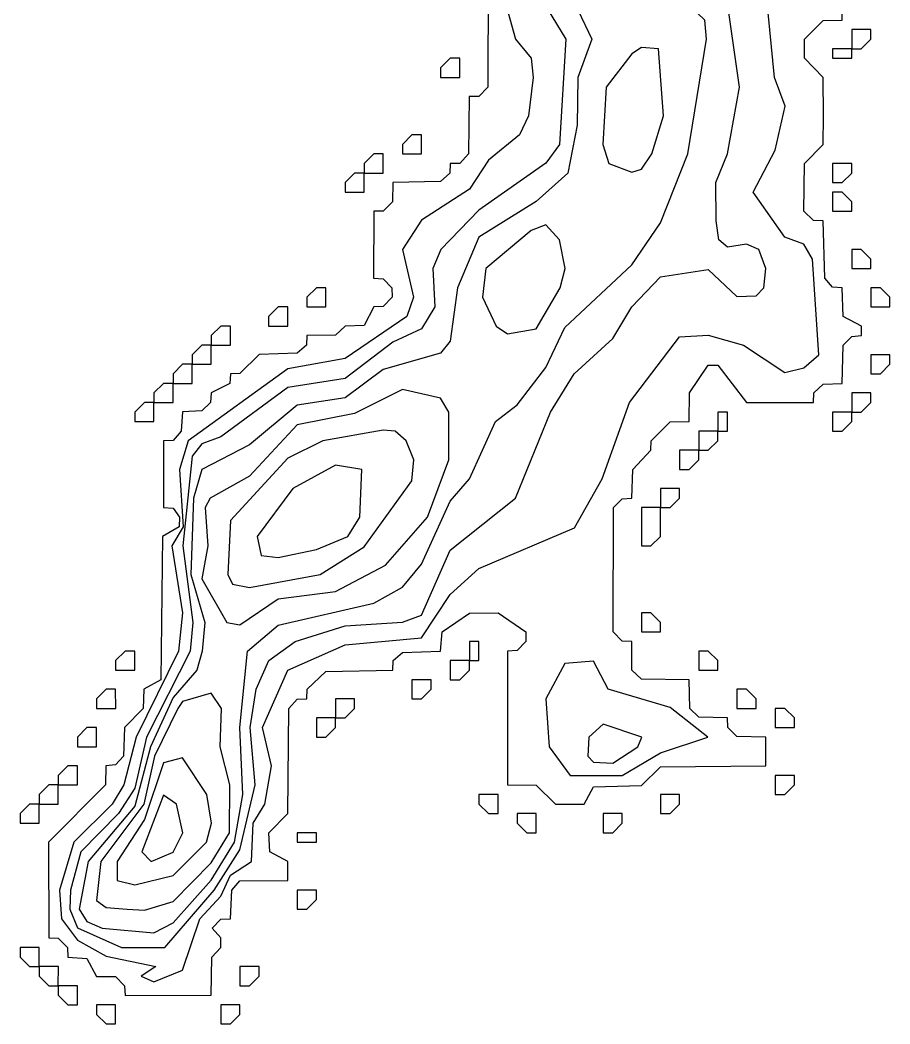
# Model space of a CAD drawing. Header units: metres. Extents: x 310028 to 360472, y 4137098 to 4159193.
# Drawn here: x 349928 to 351292, y 4140788 to 4142363 of the extents above; entities that cross this region are included whole.
import ezdxf

# ---------------------------------------------------------------- set-up
doc = ezdxf.new("R2010")
doc.units = ezdxf.units.M
for name, color, linetype in [('COAST', 5, 'Continuous'), ('CONTOUR', 254, 'Continuous'), ('CONTOUR_INDEX', 33, 'Continuous')]:
    doc.layers.add(name, color=color, linetype=linetype)

msp = doc.modelspace()

# ---------------------------------------------------------------- linework, layer by layer
at = {"layer": 'COAST'}
for points in [[(350662.4, 4142587.5), (350661.7, 4142257.5), (350647.5, 4142242.8), (350632.4, 4142242.5), (350631.3, 4142152.5), (350617.5, 4142137.5), (350602.5, 4142137.5), (350601.7, 4142122.5), (350587.5, 4142109.3), (350512.5, 4142107.5), (350512, 4142077.5), (350497.5, 4142062.7), (350482.5, 4142062.5), (350482.2, 4141957.5), (350497.5, 4141956.3), (350511.1, 4141942.5), (350511.3, 4141927.5), (350497.5, 4141913.3), (350482.5, 4141912.5), (350467.5, 4141883.1), (350437.5, 4141882.5), (350422.5, 4141868.1), (350377.5, 4141867.6), (350377, 4141852.5), (350362.5, 4141839.8), (350302.5, 4141837.6), (350272.5, 4141808.2), (350257.5, 4141807.6), (350256.8, 4141792.5), (350227.5, 4141777.6), (350226.3, 4141762.5), (350212.5, 4141749.3), (350182.5, 4141747.6), (350180.4, 4141717.5), (350167.5, 4141703.1), (350152.4, 4141702.5), (350152.5, 4141597.5), (350167.5, 4141596.8), (350177.8, 4141582.5), (350177, 4141567.5), (350150.9, 4141552.5), (350148.4, 4141327.5), (350121.7, 4141312.5), (350120.5, 4141282.5), (350091.3, 4141252.5), (350089.7, 4141207.5), (350077.5, 4141193.8), (350062.2, 4141192.5), (350061.7, 4141162.5), (349972.1, 4141072.5), (349972.4, 4140922.5), (349987.5, 4140922), (350001.8, 4140907.5), (350002.5, 4140892.5), (350032.5, 4140889.9), (350047.5, 4140862.1), (350077.5, 4140861.9), (350091.5, 4140847.5), (350092.5, 4140832.3), (350227.5, 4140832.4), (350228.4, 4140892.5), (350242.6, 4140907.5), (350242.6, 4140922.5), (350229, 4140937.5), (350242.5, 4140951.6), (350257.7, 4140952.5), (350259.9, 4140997.5), (350272.5, 4141012.2), (350347.6, 4141012.5), (350347.9, 4141042.5), (350319.4, 4141057.5), (350317.7, 4141087.5), (350347.9, 4141117.5), (350349.4, 4141282.5), (350362.5, 4141296.8), (350377.5, 4141297.5), (350378.1, 4141312.5), (350407.5, 4141340.7), (350512.5, 4141342.4), (350513, 4141357.5), (350527.5, 4141370.1), (350587.5, 4141372.3), (350590, 4141402.5), (350632.5, 4141432), (350677.5, 4141432.3), (350721, 4141402.5), (350720.9, 4141387.5), (350707.5, 4141373.2), (350692.4, 4141372.5), (350692.5, 4141162.4), (350737.5, 4141162.2), (350767.5, 4141132.3), (350812.5, 4141132.1), (350827.5, 4141159.4), (350902.5, 4141161.7), (350932.5, 4141191), (351097.6, 4141192.5), (351097.6, 4141237.5), (351052.5, 4141238.4), (351038.3, 4141252.5), (351037.5, 4141267.7), (350992.5, 4141269), (350978.6, 4141282.5), (350977.5, 4141327.5), (350902.5, 4141328.6), (350887.7, 4141342.5), (350887.5, 4141387.5), (350872.5, 4141387.8), (350858.3, 4141402.5), (350858.8, 4141597.5), (350872.5, 4141611.6), (350887.7, 4141612.5), (350889.2, 4141657.5), (350917.5, 4141687.5), (350917.7, 4141702.5), (350947.5, 4141732), (350977.5, 4141732.5), (350978.1, 4141777.5), (351007.5, 4141821.1), (351022.5, 4141821.3), (351067.5, 4141762.3), (351172.5, 4141762.4), (351173.1, 4141777.5), (351187.5, 4141791.1), (351217.7, 4141792.5), (351219.3, 4141852.5), (351232.5, 4141866.3), (351247.8, 4141867.5), (351247.8, 4141882.5), (351219.1, 4141897.5), (351217.7, 4141942.5), (351202.5, 4141943.6), (351190.3, 4141957.5), (351187.7, 4142047.5), (351172.5, 4142048.2), (351157.5, 4142062.5), (351158.3, 4142137.5), (351187.9, 4142167.5), (351188.4, 4142212.5), (351188, 4142272.5), (351158.5, 4142302.5), (351158.6, 4142332.5), (351187.5, 4142362.1), (351217.5, 4142362.5), (351218, 4142407.5)], [(351232.5, 4142332.5), (351232.5, 4142317.5), (351247.5, 4142317.5), (351262.5, 4142332.5), (351262.5, 4142347.5), (351232.5, 4142347.5), (351232.5, 4142332.5)], [(351202.5, 4142302.5), (351232.5, 4142302.5), (351232.5, 4142317.5), (351202.5, 4142317.5), (351202.5, 4142302.5)], [(350587.5, 4142272.5), (350617.5, 4142272.5), (350617.5, 4142302.5), (350602.5, 4142302.5), (350587.5, 4142287.5), (350587.5, 4142272.5)], [(350527.5, 4142152.5), (350557.5, 4142152.5), (350557.5, 4142182.5), (350542.5, 4142182.5), (350527.5, 4142167.5), (350527.5, 4142152.5)], [(350467.5, 4142122.5), (350497.5, 4142122.5), (350497.5, 4142152.5), (350482.5, 4142152.5), (350467.5, 4142137.5), (350467.5, 4142122.5)], [(351202.5, 4142122.5), (351202.5, 4142107.5), (351217.5, 4142107.5), (351232.5, 4142122.5), (351232.5, 4142137.5), (351202.5, 4142137.5), (351202.5, 4142122.5)], [(350437.5, 4142092.5), (350467.5, 4142092.5), (350467.5, 4142122.5), (350452.5, 4142122.5), (350437.5, 4142107.5), (350437.5, 4142092.5)], [(351202.5, 4142062.5), (351232.5, 4142062.5), (351232.5, 4142077.5), (351217.5, 4142092.5), (351202.5, 4142092.5), (351202.5, 4142062.5)], [(351232.5, 4141972.5), (351262.5, 4141972.5), (351262.5, 4141987.5), (351247.5, 4142002.5), (351232.5, 4142002.5), (351232.5, 4141972.5)], [(350377.5, 4141912.5), (350407.5, 4141912.5), (350407.5, 4141942.5), (350392.5, 4141942.5), (350377.5, 4141927.5), (350377.5, 4141912.5)], [(351262.5, 4141912.5), (351292.5, 4141912.5), (351292.5, 4141927.5), (351277.5, 4141942.5), (351262.5, 4141942.5), (351262.5, 4141912.5)], [(350317.5, 4141882.5), (350347.5, 4141882.5), (350347.5, 4141912.5), (350332.5, 4141912.5), (350317.5, 4141897.5), (350317.5, 4141882.5)], [(350227.5, 4141852.5), (350257.5, 4141852.5), (350257.5, 4141882.5), (350242.5, 4141882.5), (350227.5, 4141867.5), (350227.5, 4141852.5)], [(350197.5, 4141822.5), (350227.5, 4141822.5), (350227.5, 4141852.5), (350212.5, 4141852.5), (350197.5, 4141837.5), (350197.5, 4141822.5)], [(351262.5, 4141822.5), (351262.5, 4141807.5), (351277.5, 4141807.5), (351292.5, 4141822.5), (351292.5, 4141837.5), (351262.5, 4141837.5), (351262.5, 4141822.5)], [(350167.5, 4141792.5), (350197.5, 4141792.5), (350197.5, 4141822.5), (350182.5, 4141822.5), (350167.5, 4141807.5), (350167.5, 4141792.5)], [(350137.5, 4141762.5), (350167.5, 4141762.5), (350167.5, 4141792.5), (350152.5, 4141792.5), (350137.5, 4141777.5), (350137.5, 4141762.5)], [(351232.5, 4141762.5), (351232.5, 4141747.5), (351247.5, 4141747.5), (351262.5, 4141762.5), (351262.5, 4141777.5), (351232.5, 4141777.5), (351232.5, 4141762.5)], [(350107.5, 4141732.5), (350137.5, 4141732.5), (350137.5, 4141762.5), (350122.5, 4141762.5), (350107.5, 4141747.5), (350107.5, 4141732.5)], [(351022.5, 4141732.5), (351022.5, 4141717.5), (351037.5, 4141717.5), (351037.5, 4141747.5), (351022.5, 4141747.5), (351022.5, 4141732.5)], [(351202.5, 4141732.5), (351202.5, 4141717.5), (351217.5, 4141717.5), (351232.5, 4141732.5), (351232.5, 4141747.5), (351202.5, 4141747.5), (351202.5, 4141732.5)], [(350992.5, 4141702.5), (350992.5, 4141687.5), (351007.5, 4141687.5), (351022.5, 4141702.5), (351022.5, 4141717.5), (350992.5, 4141717.5), (350992.5, 4141702.5)], [(350962.5, 4141672.5), (350962.5, 4141657.5), (350977.5, 4141657.5), (350992.5, 4141672.5), (350992.5, 4141687.5), (350962.5, 4141687.5), (350962.5, 4141672.5)], [(350932.5, 4141612.5), (350932.5, 4141597.5), (350947.5, 4141597.5), (350962.5, 4141612.5), (350962.5, 4141627.5), (350932.5, 4141627.5), (350932.5, 4141612.5)], [(350902.5, 4141552.5), (350902.5, 4141537.5), (350917.5, 4141537.5), (350932.5, 4141552.5), (350932.5, 4141597.5), (350902.5, 4141597.5), (350902.5, 4141552.5)], [(350902.5, 4141402.5), (350932.5, 4141402.5), (350932.5, 4141417.5), (350917.5, 4141432.5), (350902.5, 4141432.5), (350902.5, 4141402.5)], [(350632.5, 4141372.5), (350632.5, 4141357.5), (350647.5, 4141357.5), (350647.5, 4141387.5), (350632.5, 4141387.5), (350632.5, 4141372.5)], [(350077.5, 4141342.5), (350107.5, 4141342.5), (350107.5, 4141372.5), (350092.5, 4141372.5), (350077.5, 4141357.5), (350077.5, 4141342.5)], [(350992.5, 4141342.5), (351022.5, 4141342.5), (351022.5, 4141357.5), (351007.5, 4141372.5), (350992.5, 4141372.5), (350992.5, 4141342.5)], [(350602.5, 4141342.5), (350602.5, 4141327.5), (350617.5, 4141327.5), (350632.5, 4141342.5), (350632.5, 4141357.5), (350602.5, 4141357.5), (350602.5, 4141342.5)], [(350542.5, 4141312.5), (350542.5, 4141297.5), (350557.5, 4141297.5), (350572.5, 4141312.5), (350572.5, 4141327.5), (350542.5, 4141327.5), (350542.5, 4141312.5)], [(350047.5, 4141282.5), (350077.6, 4141282.5), (350077.5, 4141312.5), (350062.5, 4141312.5), (350047.5, 4141297.5), (350047.5, 4141282.5)], [(351052.5, 4141282.5), (351082.5, 4141282.5), (351082.5, 4141297.5), (351067.5, 4141312.5), (351052.5, 4141312.5), (351052.5, 4141282.5)], [(350422.5, 4141282.5), (350422.5, 4141267.5), (350437.5, 4141267.5), (350452.5, 4141282.5), (350452.5, 4141297.5), (350422.5, 4141297.5), (350422.5, 4141282.5)], [(351112.5, 4141252.5), (351142.5, 4141252.5), (351142.5, 4141267.5), (351127.5, 4141282.5), (351112.5, 4141282.5), (351112.5, 4141252.5)], [(350392.5, 4141252.5), (350392.5, 4141237.5), (350407.5, 4141237.5), (350422.5, 4141252.5), (350422.5, 4141267.5), (350392.5, 4141267.5), (350392.5, 4141252.5)], [(350017.5, 4141222.5), (350047.5, 4141222.5), (350047.5, 4141252.5), (350032.5, 4141252.5), (350017.5, 4141237.5), (350017.5, 4141222.5)], [(349987.5, 4141162.5), (350017.5, 4141162.5), (350017.5, 4141192.5), (350002.5, 4141192.5), (349987.5, 4141177.5), (349987.5, 4141162.5)], [(351112.5, 4141162.5), (351112.5, 4141147.5), (351127.5, 4141147.5), (351142.5, 4141162.5), (351142.5, 4141177.5), (351112.5, 4141177.5), (351112.5, 4141162.5)], [(349957.5, 4141132.5), (349987.5, 4141132.5), (349987.5, 4141162.5), (349972.5, 4141162.5), (349957.5, 4141147.5), (349957.5, 4141132.5)], [(350647.5, 4141132.5), (350662.5, 4141117.5), (350677.5, 4141117.5), (350677.5, 4141147.5), (350647.5, 4141147.5), (350647.5, 4141132.5)], [(350932.5, 4141132.5), (350932.5, 4141117.5), (350947.5, 4141117.5), (350962.5, 4141132.5), (350962.5, 4141147.5), (350932.5, 4141147.5), (350932.5, 4141132.5)], [(349927.5, 4141102.5), (349957.5, 4141102.5), (349957.5, 4141132.5), (349942.5, 4141132.5), (349927.5, 4141117.5), (349927.5, 4141102.5)], [(350707.5, 4141102.5), (350722.5, 4141087.5), (350737.5, 4141087.5), (350737.5, 4141117.5), (350707.5, 4141117.5), (350707.5, 4141102.5)], [(350842.5, 4141102.5), (350842.5, 4141087.5), (350857.5, 4141087.5), (350872.5, 4141102.5), (350872.5, 4141117.5), (350842.5, 4141117.5), (350842.5, 4141102.5)], [(350362.5, 4141072.5), (350392.5, 4141072.5), (350392.5, 4141087.5), (350362.5, 4141087.5), (350362.5, 4141072.5)], [(350362.5, 4140982.5), (350362.5, 4140967.5), (350377.5, 4140967.5), (350392.5, 4140982.5), (350392.5, 4140997.5), (350362.5, 4140997.5), (350362.5, 4140982.5)], [(349927.5, 4140892.5), (349942.5, 4140877.5), (349957.5, 4140877.5), (349957.5, 4140907.5), (349927.5, 4140907.5), (349927.5, 4140892.5)], [(349957.5, 4140862.5), (349972.5, 4140847.5), (349987.5, 4140847.5), (349987.6, 4140877.5), (349957.5, 4140877.5), (349957.5, 4140862.5)], [(350272.5, 4140862.5), (350272.5, 4140847.5), (350287.5, 4140847.5), (350302.5, 4140862.5), (350302.5, 4140877.5), (350272.5, 4140877.5), (350272.5, 4140862.5)], [(349987.5, 4140832.5), (350002.5, 4140817.5), (350017.5, 4140817.5), (350017.5, 4140847.5), (349987.5, 4140847.5), (349987.5, 4140832.5)], [(350047.5, 4140802.5), (350062.5, 4140787.5), (350077.5, 4140787.5), (350077.5, 4140817.5), (350047.5, 4140817.5), (350047.5, 4140802.5)], [(350242.5, 4140802.5), (350242.5, 4140787.5), (350257.5, 4140787.5), (350272.5, 4140802.5), (350272.5, 4140817.5), (350242.5, 4140817.5), (350242.5, 4140802.5)]]:
    msp.add_lwpolyline(points, dxfattribs=at)
at = {"layer": 'CONTOUR'}
for points, elevation in [([(350117.4, 4140862.5), (350137.5, 4140853.4), (350182.5, 4140871.8), (350209.7, 4140952.5), (350242.5, 4140987.9), (350257.5, 4141020.7), (350290.5, 4141042.5), (350293.3, 4141102.5), (350311.4, 4141132.5), (350322.2, 4141192.5), (350307.7, 4141252.5), (350347.7, 4141342.5), (350437.5, 4141382.4), (350557.5, 4141393.3), (350602.5, 4141461.2), (350647.5, 4141501.9), (350797.5, 4141565.6), (350841.1, 4141642.5), (350883.7, 4141762.5), (350962.5, 4141865.4), (351007.5, 4141868.2), (351062.5, 4141852.5), (351127.5, 4141809.7), (351157.5, 4141817), (351181.1, 4141837.5), (351171.2, 4141987.5), (351157.5, 4142010.8), (351127.5, 4142022.1), (351078, 4142092.5), (351112.5, 4142158.3), (351127.9, 4142227.5), (351111.3, 4142272.5), (351096.8, 4142422.5)], 10), ([(350056.2, 4140937.5), (350137.5, 4140930.3), (350167.5, 4140946), (350227.5, 4141013.2), (350263.8, 4141072.5), (350277.2, 4141147.5), (350272.6, 4141252.5), (350284.6, 4141372.5), (350332.5, 4141413), (350482.5, 4141447.7), (350527.5, 4141472.5), (350557.5, 4141509.1), (350602.5, 4141607.8), (350632.7, 4141642.5), (350673.7, 4141732.5), (350707.5, 4141758.6), (350752.5, 4141817.2), (350782.5, 4141880.4), (350887.5, 4141978.7), (350932.5, 4142044.2), (350975.2, 4142152.5), (351004.9, 4142332.5), (351001.8, 4142362.5), (350955.4, 4142407.5)], 30), ([(350688.3, 4142392.5), (350705.1, 4142332.5), (350729.5, 4142302.5), (350732.7, 4142272.5), (350725.4, 4142212.5), (350711.1, 4142182.5), (350662.5, 4142142.5), (350632.5, 4142097), (350557.5, 4142048.4), (350527.4, 4142002.5), (350545, 4141927.5), (350534.3, 4141897.5), (350437.5, 4141831.3), (350347.5, 4141815.3), (350191.3, 4141702.5), (350177.6, 4141657.5), (350183.6, 4141567.5), (350165.9, 4141537.5), (350182.3, 4141432.5), (350176.2, 4141372.5), (350109.7, 4141237.5), (350090.1, 4141162.5), (350072, 4141132.5), (350011.7, 4141072.5), (349989.3, 4140997.5), (349992.3, 4140952.5), (350017.5, 4140918.8), (350062.5, 4140893.9), (350140.7, 4140877.5), (350117.4, 4140862.5)], 10), ([(350747.2, 4142392.5), (350783.9, 4142332.5), (350774.2, 4142167.5), (350752.5, 4142137.8), (350647.5, 4142064.1), (350587.9, 4142002.5), (350575.2, 4141972.5), (350578.2, 4141912.5), (350557.5, 4141878.3), (350512.5, 4141857), (350437.5, 4141799.9), (350347.5, 4141785.8), (350242.5, 4141708.6), (350212.5, 4141697.6), (350197.5, 4141678.2), (350183, 4141537.5), (350198.7, 4141417.5), (350194.2, 4141372.5), (350125.7, 4141237.5), (350107.5, 4141157.6), (350082.2, 4141117.5), (350023, 4141057.5), (350006.4, 4140997.5), (350005.5, 4140967.5), (350017.5, 4140938.5), (350086.5, 4140907.5)], 20), ([(350086.5, 4140907.5), (350154.6, 4140907.5), (350232.2, 4140997.5), (350272.5, 4141060.6), (350296.4, 4141162.5), (350288.5, 4141252.5), (350298.2, 4141312.5), (350317.7, 4141357.5), (350359.3, 4141387.5), (350437.5, 4141412), (350527.5, 4141417.7), (350557.5, 4141429), (350602.5, 4141530.6), (350705.2, 4141612.5), (350759.8, 4141747.5), (350797, 4141807.5), (350857.5, 4141862.8), (350887.3, 4141912.5), (350932.5, 4141959.7), (351007.5, 4141971.3), (351052.5, 4141929), (351082.5, 4141929.7), (351094.5, 4141942.5), (351097.6, 4141972.5), (351086.8, 4142002.5), (351067.5, 4142010.7), (351037.5, 4142006.4), (351024.1, 4142017.5), (351019.9, 4142047.5), (351019.2, 4142107.5), (351037.4, 4142152.5), (351056.2, 4142257.5), (351037.3, 4142392.5)], 20), ([(350803.1, 4142377.5), (350824.6, 4142332.5), (350802.7, 4142272.5), (350801.9, 4142197.5), (350786.9, 4142122.5), (350737.5, 4142078), (350647.5, 4142021.8), (350614.1, 4141942.5), (350602.5, 4141858.8), (350587.5, 4141840.1), (350497.5, 4141814.3), (350437.5, 4141769.6), (350362.5, 4141758.5), (350287.5, 4141695.9), (350212.5, 4141657.6), (350199.8, 4141612.5), (350195.6, 4141492.5), (350217.4, 4141417.5), (350213.4, 4141372.5), (350204.9, 4141342.5), (350167.5, 4141299.8), (350132, 4141222.5), (350107.5, 4141129.4), (350034.1, 4141042.5), (350020.3, 4140967.5), (350032.5, 4140948.3), (350056.2, 4140937.5)], 30), ([(350851.6, 4142137.5), (350887.5, 4142124), (350902.5, 4142128.6), (350918.9, 4142152.5), (350937, 4142212.5), (350929.1, 4142317.5), (350902.5, 4142319.7), (350887.5, 4142309.6), (350847, 4142257.5), (350842, 4142167.5), (350851.6, 4142137.5)], 40), ([(350674.8, 4141882.5), (350692.5, 4141870.2), (350737.5, 4141878.2), (350775.1, 4141942.5), (350782.9, 4141972.5), (350774.1, 4142017.5), (350752.5, 4142041.5), (350729.6, 4142032.5), (350658.6, 4141972.5), (350653.4, 4141927.5), (350674.8, 4141882.5)], 40), ([(350251.8, 4141417.5), (350272.5, 4141413.5), (350332.5, 4141454.6), (350422.5, 4141465.7), (350501, 4141507.5), (350567.1, 4141582.5), (350600.4, 4141672.5), (350600.2, 4141747.5), (350587.5, 4141769.5), (350527.5, 4141783), (350452.5, 4141745.2), (350362.5, 4141727.4), (350287.5, 4141647), (350225.8, 4141612.5), (350217.8, 4141597.5), (350222.1, 4141537.5), (350212.5, 4141485.6), (350251.8, 4141417.5)], 40), ([(350305.7, 4141522.5), (350332.5, 4141519.1), (350392.5, 4141531.8), (350442, 4141552.5), (350460.8, 4141582.5), (350463.9, 4141657.5), (350422.5, 4141664.1), (350355.4, 4141627.5), (350299.6, 4141552.5), (350305.7, 4141522.5)], 60), ([(350790.5, 4141177.5), (350872.5, 4141177.1), (350932.5, 4141212.6), (351006.9, 4141237.5), (350947.5, 4141283.7), (350850.3, 4141312.5), (350827.5, 4141356.5), (350782.5, 4141353.1), (350752.3, 4141297.5), (350757.9, 4141222.5), (350790.5, 4141177.5)], 10), ([(350095.8, 4140967.5), (350122.5, 4140966), (350167.5, 4140979.8), (350227.5, 4141040), (350255.9, 4141087.5), (350256.9, 4141162.5), (350241.4, 4141222.5), (350243.7, 4141282.5), (350227.5, 4141306.6), (350182.5, 4141293.2), (350175.1, 4141282.5), (350138.6, 4141207.5), (350121.6, 4141132.5), (350054.2, 4141042.5), (350047.5, 4140981), (350062.5, 4140970.2), (350095.8, 4140967.5)], 40), ([(350818.5, 4141207.5), (350827.5, 4141198.2), (350857.5, 4141196.8), (350897, 4141222.5), (350903.2, 4141237.5), (350842.5, 4141257.9), (350819.8, 4141237.5), (350818.5, 4141207.5)], 20), ([(350133.1, 4141042.5), (350167.5, 4141057), (350183, 4141087.5), (350173.1, 4141132.5), (350152.5, 4141146.6), (350118.8, 4141057.5), (350133.1, 4141042.5)], 60)]:
    msp.add_lwpolyline(points, dxfattribs=dict(at, elevation=elevation))
at = {"layer": 'CONTOUR_INDEX', "elevation": 50}
for points in [[(350260.7, 4141477.5), (350287.5, 4141472.2), (350398.3, 4141492.5), (350467.5, 4141536.2), (350542.5, 4141639.6), (350545.5, 4141672.5), (350533.6, 4141702.5), (350515.9, 4141717.5), (350497.5, 4141719.1), (350402.7, 4141702.5), (350347.5, 4141675.1), (350257.5, 4141577.6), (350253.5, 4141492.5), (350260.7, 4141477.5)], [(350080, 4141012.5), (350107.5, 4141005.5), (350167.5, 4141020.3), (350220.2, 4141072.5), (350227.7, 4141102.5), (350220.4, 4141147.5), (350182.5, 4141204.9), (350152.5, 4141197), (350122.5, 4141108.3), (350080.1, 4141042.5), (350080, 4141012.5)]]:
    msp.add_lwpolyline(points, dxfattribs=at)

doc.saveas('drawing.dxf')
